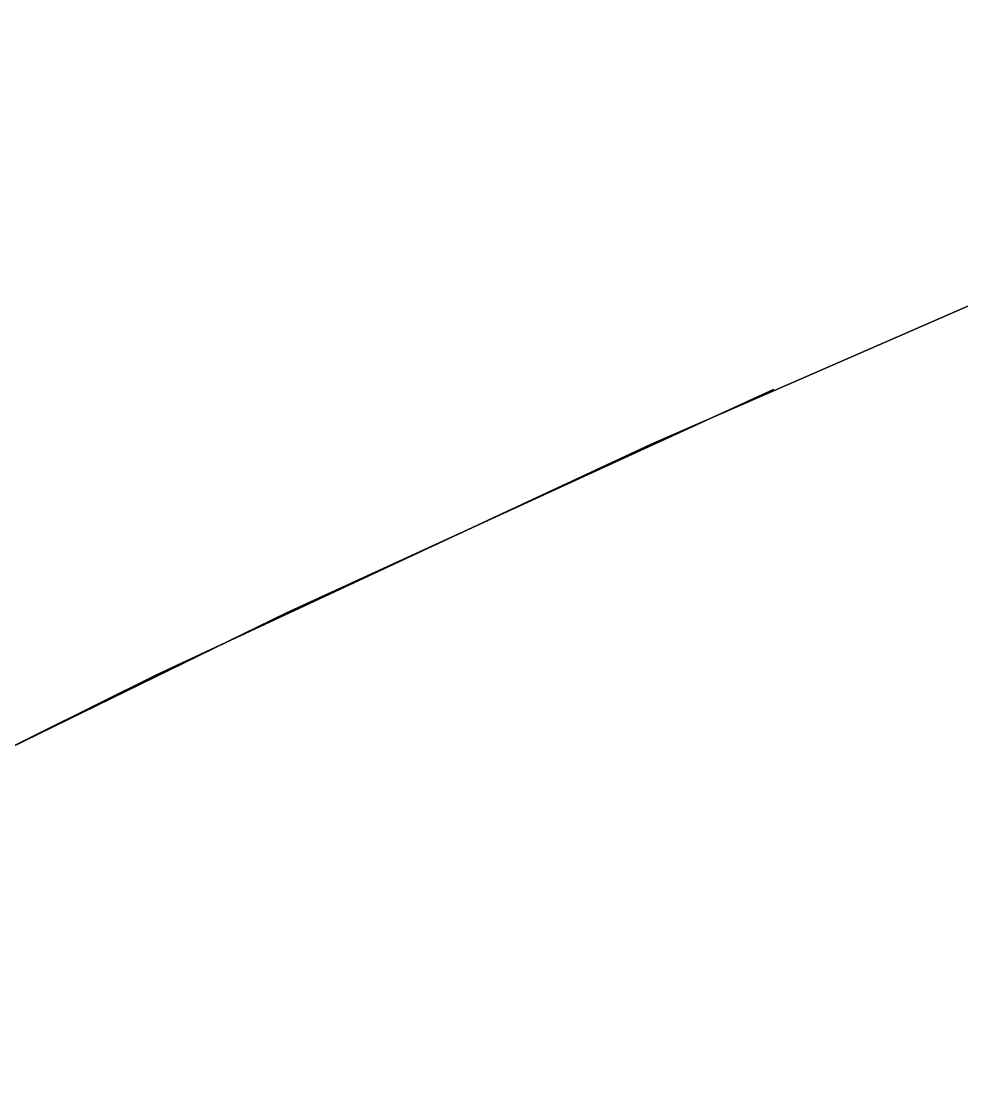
# Model space of a CAD drawing. Header units: metres. Extents: x -20 to 20, y -20 to 20.
# Drawn here: x -8.801 to -7.941, y 17.635 to 18.617 of the extents above; entities that cross this region are included whole.
import ezdxf

# ---------------------------------------------------------------- set-up
doc = ezdxf.new("R2010")
doc.units = ezdxf.units.M

msp = doc.modelspace()

# ---------------------------------------------------------------- meshes
at = {"layer": '10', "color": 2}
mesh = msp.add_polyface(dxfattribs=at)
corners = [(-8.11317, 18.28049, 13), (-8.5588, 18.07614, 13), (-8.11317, 18.28049, 13.5), (-8.5588, 18.07614, 13.5), (-8.11317, 18.28049, 14), (-8.5588, 18.07614, 14), (-8.11317, 18.28049, 14.5), (-8.5588, 18.07614, 14.5), (-8.11317, 18.28049, 15), (-8.5588, 18.07614, 15), (-8.11317, 18.28049, 15.5), (-8.5588, 18.07614, 15.5), (-8.11317, 18.28049, 16), (-8.5588, 18.07614, 16), (-8.11317, 18.28049, 16.5), (-7.7687, 18.42952, 17), (-7.7687, 18.42952, 17.5), (-7.30682, 18.61747, 17.5), (-8.22574, 18.23012, 17), (-8.22574, 18.23012, 17.5), (-7.7687, 18.42952, 18), (-7.30682, 18.61747, 18), (-8.22574, 18.23012, 18), (-7.7687, 18.42952, 18.5), (-7.30682, 18.61747, 18.5), (-8.22574, 18.23012, 18.5), (-7.7687, 18.42952, 19), (-7.30682, 18.61747, 19), (-8.22574, 18.23012, 19), (-7.7687, 18.42952, 19.5), (-7.30682, 18.61747, 19.5), (-8.22574, 18.23012, 19.5), (-7.7687, 18.42952, 20), (-7.30682, 18.61747, 20), (-8.22574, 18.23012, 20), (-7.7687, 18.42952, -20), (-8.22574, 18.23012, -20), (-7.7687, 18.42952, -19.5), (-8.22574, 18.23012, -19.5), (-7.7687, 18.42952, -19), (-8.22574, 18.23012, -19), (-7.7687, 18.42952, -18.5), (-8.22574, 18.23012, -18.5), (-7.7687, 18.42952, -18), (-8.22574, 18.23012, -18), (-7.7687, 18.42952, -17.5), (-8.22574, 18.23012, -17.5), (-7.7687, 18.42952, -17), (-8.22574, 18.23012, -17)]
mesh.append_faces([[corners[k] for k in face] for face in [(0, 1, 2), (2, 3, 4), (4, 5, 6), (6, 7, 8), (8, 9, 10), (10, 11, 12), (12, 13, 14), (15, 16, 17), (15, 18, 16), (18, 19, 16), (16, 20, 21), (16, 19, 20), (19, 22, 20), (20, 23, 24), (20, 22, 23), (22, 25, 23), (23, 26, 27), (23, 25, 26), (25, 28, 26), (26, 29, 30), (26, 28, 29), (28, 31, 29), (29, 32, 33), (29, 31, 32), (31, 34, 32), (35, 36, 37), (36, 38, 37), (37, 38, 39), (38, 40, 39), (39, 40, 41), (40, 42, 41), (41, 42, 43), (42, 44, 43), (43, 44, 45), (44, 46, 45), (45, 46, 47), (46, 48, 47)]], dxfattribs={"color": 2})
mesh = msp.add_polyface(dxfattribs=at)
corners = [(-8.5588, 18.07614, -16.5), (-8.5588, 18.07614, -16), (-8.11317, 18.28049, -16), (-8.5588, 18.07614, -15.5), (-8.11317, 18.28049, -15.5), (-8.5588, 18.07614, -15), (-8.11317, 18.28049, -15), (-8.5588, 18.07614, -14.5), (-8.11317, 18.28049, -14.5), (-8.5588, 18.07614, -14), (-8.11317, 18.28049, -14), (-8.5588, 18.07614, -13.5), (-8.11317, 18.28049, -13.5), (-8.5588, 18.07614, -13), (-8.11317, 18.28049, -13), (-8.5588, 18.07614, -12.5), (-8.11317, 18.28049, -12.5), (-8.5588, 18.07614, -12), (-8.11317, 18.28049, -12), (-8.5588, 18.07614, -11.5), (-8.11317, 18.28049, -11.5), (-8.5588, 18.07614, -11), (-8.11317, 18.28049, -11), (-8.5588, 18.07614, -10.5), (-8.11317, 18.28049, -10.5), (-8.5588, 18.07614, -10), (-8.11317, 18.28049, -10), (-8.5588, 18.07614, -9.5), (-8.11317, 18.28049, -9.5), (-8.5588, 18.07614, -9), (-8.11317, 18.28049, -9), (-8.5588, 18.07614, -8.5), (-8.11317, 18.28049, -8.5), (-8.5588, 18.07614, -8), (-8.11317, 18.28049, -8), (-8.5588, 18.07614, -7.5), (-8.11317, 18.28049, -7.5), (-8.5588, 18.07614, -7), (-8.11317, 18.28049, -7), (-8.5588, 18.07614, -6.5), (-8.11317, 18.28049, -6.5), (-8.5588, 18.07614, -6), (-8.11317, 18.28049, -6), (-8.5588, 18.07614, -5.5), (-8.11317, 18.28049, -5.5), (-8.5588, 18.07614, -5), (-8.11317, 18.28049, -5), (-8.5588, 18.07614, -4.5), (-8.11317, 18.28049, -4.5), (-8.5588, 18.07614, -4), (-8.11317, 18.28049, -4), (-8.5588, 18.07614, -3.5), (-8.11317, 18.28049, -3.5), (-8.67767, 18.01938, 17.5), (-8.67767, 18.01938, 18), (-8.22574, 18.23012, 18), (-8.67767, 18.01938, 18.5), (-8.22574, 18.23012, 18.5), (-8.67767, 18.01938, 19), (-8.22574, 18.23012, 19), (-8.67767, 18.01938, 19.5), (-8.22574, 18.23012, 19.5), (-8.67767, 18.01938, 20), (-8.22574, 18.23012, 20), (-8.67767, 18.01938, -20), (-8.67767, 18.01938, -19.5), (-8.22574, 18.23012, -19.5), (-8.67767, 18.01938, -19), (-8.22574, 18.23012, -19), (-8.67767, 18.01938, -18.5), (-8.22574, 18.23012, -18.5), (-8.67767, 18.01938, -18), (-8.22574, 18.23012, -18), (-8.67767, 18.01938, -17.5), (-8.22574, 18.23012, -17.5), (-8.67767, 18.01938, -17), (-8.22574, 18.23012, -17)]
mesh.append_faces([[corners[k] for k in face] for face in [(0, 1, 2), (1, 3, 4), (3, 5, 6), (5, 7, 8), (7, 9, 10), (9, 11, 12), (11, 13, 14), (13, 15, 16), (15, 17, 18), (17, 19, 20), (19, 21, 22), (21, 23, 24), (23, 25, 26), (25, 27, 28), (27, 29, 30), (29, 31, 32), (31, 33, 34), (33, 35, 36), (35, 37, 38), (37, 39, 40), (39, 41, 42), (41, 43, 44), (43, 45, 46), (45, 47, 48), (47, 49, 50), (49, 51, 52), (53, 54, 55), (54, 56, 57), (56, 58, 59), (58, 60, 61), (60, 62, 63), (64, 65, 66), (65, 67, 68), (67, 69, 70), (69, 71, 72), (71, 73, 74), (73, 75, 76)]], dxfattribs={"color": 2})
mesh = msp.add_polyface(dxfattribs=at)
corners = [(-8.11317, 18.28049, -16.5), (-8.5588, 18.07614, -16.5), (-8.11317, 18.28049, -16), (-8.5588, 18.07614, -16), (-8.11317, 18.28049, -15.5), (-8.5588, 18.07614, -15.5), (-8.11317, 18.28049, -15), (-8.5588, 18.07614, -15), (-8.11317, 18.28049, -14.5), (-8.5588, 18.07614, -14.5), (-8.11317, 18.28049, -14), (-8.5588, 18.07614, -14), (-8.11317, 18.28049, -13.5), (-8.5588, 18.07614, -13.5), (-8.11317, 18.28049, -13), (-8.5588, 18.07614, -13), (-8.11317, 18.28049, -12.5), (-8.5588, 18.07614, -12.5), (-8.11317, 18.28049, -12), (-8.5588, 18.07614, -12), (-8.11317, 18.28049, -11.5), (-8.5588, 18.07614, -11.5), (-8.11317, 18.28049, -11), (-8.5588, 18.07614, -11), (-8.11317, 18.28049, -10.5), (-8.5588, 18.07614, -10.5), (-8.11317, 18.28049, -10), (-8.5588, 18.07614, -10), (-8.11317, 18.28049, -9.5), (-8.5588, 18.07614, -9.5), (-8.11317, 18.28049, -9), (-8.5588, 18.07614, -9), (-8.11317, 18.28049, -8.5), (-8.5588, 18.07614, -8.5), (-8.11317, 18.28049, -8), (-8.5588, 18.07614, -8), (-8.11317, 18.28049, -7.5), (-8.5588, 18.07614, -7.5), (-8.11317, 18.28049, -7), (-8.5588, 18.07614, -7), (-8.11317, 18.28049, -6.5), (-8.5588, 18.07614, -6.5), (-8.11317, 18.28049, -6), (-8.5588, 18.07614, -6), (-8.11317, 18.28049, -5.5), (-8.5588, 18.07614, 15), (-8.5588, 18.07614, 15.5), (-8.11317, 18.28049, 15.5), (-8.5588, 18.07614, 16), (-8.11317, 18.28049, 16), (-8.5588, 18.07614, 16.5), (-8.11317, 18.28049, 16.5), (-8.22574, 18.23012, 17), (-8.67767, 18.01938, 17), (-8.22574, 18.23012, 17.5), (-8.67767, 18.01938, 17.5), (-8.22574, 18.23012, 18), (-8.67767, 18.01938, 18), (-8.22574, 18.23012, 18.5), (-8.67767, 18.01938, 18.5), (-8.22574, 18.23012, 19), (-8.67767, 18.01938, 19), (-8.22574, 18.23012, 19.5), (-8.67767, 18.01938, 19.5), (-8.22574, 18.23012, 20), (-8.22574, 18.23012, -20), (-8.67767, 18.01938, -20), (-8.22574, 18.23012, -19.5), (-8.67767, 18.01938, -19.5), (-8.22574, 18.23012, -19), (-8.67767, 18.01938, -19), (-8.22574, 18.23012, -18.5), (-8.67767, 18.01938, -18.5), (-8.22574, 18.23012, -18), (-8.67767, 18.01938, -18), (-8.22574, 18.23012, -17.5), (-8.67767, 18.01938, -17.5), (-8.22574, 18.23012, -17)]
mesh.append_faces([[corners[k] for k in face] for face in [(0, 1, 2), (2, 3, 4), (4, 5, 6), (6, 7, 8), (8, 9, 10), (10, 11, 12), (12, 13, 14), (14, 15, 16), (16, 17, 18), (18, 19, 20), (20, 21, 22), (22, 23, 24), (24, 25, 26), (26, 27, 28), (28, 29, 30), (30, 31, 32), (32, 33, 34), (34, 35, 36), (36, 37, 38), (38, 39, 40), (40, 41, 42), (42, 43, 44), (45, 46, 47), (46, 48, 49), (48, 50, 51), (52, 53, 54), (54, 55, 56), (56, 57, 58), (58, 59, 60), (60, 61, 62), (62, 63, 64), (65, 66, 67), (67, 68, 69), (69, 70, 71), (71, 72, 73), (73, 74, 75), (75, 76, 77)]], dxfattribs={"color": 2})
mesh = msp.add_polyface(dxfattribs=at)
corners = [(-8.5588, 18.07614, -3.5), (-8.5588, 18.07614, -3), (-8.11317, 18.28049, -3), (-8.5588, 18.07614, -2.5), (-8.11317, 18.28049, -2.5), (-8.5588, 18.07614, -2), (-8.11317, 18.28049, -2), (-8.5588, 18.07614, -1.5), (-8.11317, 18.28049, -1.5), (-8.5588, 18.07614, -1), (-8.11317, 18.28049, -1), (-8.5588, 18.07614, -0.5), (-8.11317, 18.28049, -0.5), (-8.5588, 18.07614), (-8.11317, 18.28049), (-8.5588, 18.07614, 0.5), (-8.11317, 18.28049, 0.5), (-8.5588, 18.07614, 1), (-8.11317, 18.28049, 1), (-8.5588, 18.07614, 1.5), (-8.11317, 18.28049, 1.5), (-8.5588, 18.07614, 2), (-8.11317, 18.28049, 2), (-8.5588, 18.07614, 2.5), (-8.11317, 18.28049, 2.5), (-8.5588, 18.07614, 3), (-8.11317, 18.28049, 3), (-8.5588, 18.07614, 3.5), (-8.11317, 18.28049, 3.5), (-8.5588, 18.07614, 4), (-8.11317, 18.28049, 4), (-8.5588, 18.07614, 4.5), (-8.11317, 18.28049, 4.5), (-8.5588, 18.07614, 5), (-8.11317, 18.28049, 5), (-8.5588, 18.07614, 5.5), (-8.11317, 18.28049, 5.5), (-8.5588, 18.07614, 6), (-8.11317, 18.28049, 6), (-8.5588, 18.07614, 6.5), (-8.11317, 18.28049, 6.5), (-8.5588, 18.07614, 7), (-8.11317, 18.28049, 7), (-8.5588, 18.07614, 7.5), (-8.11317, 18.28049, 7.5), (-8.5588, 18.07614, 8), (-8.11317, 18.28049, 8), (-8.5588, 18.07614, 8.5), (-8.11317, 18.28049, 8.5), (-8.5588, 18.07614, 9), (-8.11317, 18.28049, 9), (-8.5588, 18.07614, 9.5), (-8.11317, 18.28049, 9.5), (-8.5588, 18.07614, 10), (-8.11317, 18.28049, 10), (-8.5588, 18.07614, 10.5), (-8.11317, 18.28049, 10.5), (-8.5588, 18.07614, 11), (-8.11317, 18.28049, 11), (-8.5588, 18.07614, 11.5), (-8.11317, 18.28049, 11.5), (-8.5588, 18.07614, 12), (-8.11317, 18.28049, 12), (-8.5588, 18.07614, 12.5), (-8.11317, 18.28049, 12.5), (-8.5588, 18.07614, 13), (-8.11317, 18.28049, 13), (-8.5588, 18.07614, 13.5), (-8.11317, 18.28049, 13.5), (-8.5588, 18.07614, 14), (-8.11317, 18.28049, 14), (-8.5588, 18.07614, 14.5), (-8.11317, 18.28049, 14.5), (-8.5588, 18.07614, 15), (-8.11317, 18.28049, 15)]
mesh.append_faces([[corners[k] for k in face] for face in [(0, 1, 2), (1, 3, 4), (3, 5, 6), (5, 7, 8), (7, 9, 10), (9, 11, 12), (11, 13, 14), (13, 15, 16), (15, 17, 18), (17, 19, 20), (19, 21, 22), (21, 23, 24), (23, 25, 26), (25, 27, 28), (27, 29, 30), (29, 31, 32), (31, 33, 34), (33, 35, 36), (35, 37, 38), (37, 39, 40), (39, 41, 42), (41, 43, 44), (43, 45, 46), (45, 47, 48), (47, 49, 50), (49, 51, 52), (51, 53, 54), (53, 55, 56), (55, 57, 58), (57, 59, 60), (59, 61, 62), (61, 63, 64), (63, 65, 66), (65, 67, 68), (67, 69, 70), (69, 71, 72), (71, 73, 74)]], dxfattribs={"color": 2})
mesh = msp.add_polyface(dxfattribs=at)
corners = [(-8.11317, 18.28049, -5.5), (-8.5588, 18.07614, -5.5), (-8.11317, 18.28049, -5), (-8.5588, 18.07614, -5), (-8.11317, 18.28049, -4.5), (-8.5588, 18.07614, -4.5), (-8.11317, 18.28049, -4), (-8.5588, 18.07614, -4), (-8.11317, 18.28049, -3.5), (-8.5588, 18.07614, -3.5), (-8.11317, 18.28049, -3), (-8.5588, 18.07614, -3), (-8.11317, 18.28049, -2.5), (-8.5588, 18.07614, -2.5), (-8.11317, 18.28049, -2), (-8.5588, 18.07614, -2), (-8.11317, 18.28049, -1.5), (-8.5588, 18.07614, -1.5), (-8.11317, 18.28049, -1), (-8.5588, 18.07614, -1), (-8.11317, 18.28049, -0.5), (-8.5588, 18.07614, -0.5), (-8.11317, 18.28049), (-8.5588, 18.07614), (-8.11317, 18.28049, 0.5), (-8.5588, 18.07614, 0.5), (-8.11317, 18.28049, 1), (-8.5588, 18.07614, 1), (-8.11317, 18.28049, 1.5), (-8.5588, 18.07614, 1.5), (-8.11317, 18.28049, 2), (-8.5588, 18.07614, 2), (-8.11317, 18.28049, 2.5), (-8.5588, 18.07614, 2.5), (-8.11317, 18.28049, 3), (-8.5588, 18.07614, 3), (-8.11317, 18.28049, 3.5), (-8.5588, 18.07614, 3.5), (-8.11317, 18.28049, 4), (-8.5588, 18.07614, 4), (-8.11317, 18.28049, 4.5), (-8.5588, 18.07614, 4.5), (-8.11317, 18.28049, 5), (-8.5588, 18.07614, 5), (-8.11317, 18.28049, 5.5), (-8.5588, 18.07614, 5.5), (-8.11317, 18.28049, 6), (-8.5588, 18.07614, 6), (-8.11317, 18.28049, 6.5), (-8.5588, 18.07614, 6.5), (-8.11317, 18.28049, 7), (-8.5588, 18.07614, 7), (-8.11317, 18.28049, 7.5), (-8.5588, 18.07614, 7.5), (-8.11317, 18.28049, 8), (-8.5588, 18.07614, 8), (-8.11317, 18.28049, 8.5), (-8.5588, 18.07614, 8.5), (-8.11317, 18.28049, 9), (-8.5588, 18.07614, 9), (-8.11317, 18.28049, 9.5), (-8.5588, 18.07614, 9.5), (-8.11317, 18.28049, 10), (-8.5588, 18.07614, 10), (-8.11317, 18.28049, 10.5), (-8.5588, 18.07614, 10.5), (-8.11317, 18.28049, 11), (-8.5588, 18.07614, 11), (-8.11317, 18.28049, 11.5), (-8.5588, 18.07614, 11.5), (-8.11317, 18.28049, 12), (-8.5588, 18.07614, 12), (-8.11317, 18.28049, 12.5), (-8.5588, 18.07614, 12.5), (-8.11317, 18.28049, 13)]
mesh.append_faces([[corners[k] for k in face] for face in [(0, 1, 2), (2, 3, 4), (4, 5, 6), (6, 7, 8), (8, 9, 10), (10, 11, 12), (12, 13, 14), (14, 15, 16), (16, 17, 18), (18, 19, 20), (20, 21, 22), (22, 23, 24), (24, 25, 26), (26, 27, 28), (28, 29, 30), (30, 31, 32), (32, 33, 34), (34, 35, 36), (36, 37, 38), (38, 39, 40), (40, 41, 42), (42, 43, 44), (44, 45, 46), (46, 47, 48), (48, 49, 50), (50, 51, 52), (52, 53, 54), (54, 55, 56), (56, 57, 58), (58, 59, 60), (60, 61, 62), (62, 63, 64), (64, 65, 66), (66, 67, 68), (68, 69, 70), (70, 71, 72), (72, 73, 74)]], dxfattribs={"color": 2})
mesh = msp.add_polyface(dxfattribs=at)
corners = [(-8.5588, 18.07614, -1.5), (-8.99929, 17.86093, -1.5), (-8.5588, 18.07614, -1), (-8.99929, 17.86093, -1), (-8.5588, 18.07614, -0.5), (-8.99929, 17.86093, -0.5), (-8.5588, 18.07614), (-8.99929, 17.86093), (-8.5588, 18.07614, 0.5), (-8.99929, 17.86093, 0.5), (-8.5588, 18.07614, 1), (-8.99929, 17.86093, 1), (-8.5588, 18.07614, 1.5), (-8.99929, 17.86093, 1.5), (-8.5588, 18.07614, 2), (-8.99929, 17.86093, 2), (-8.5588, 18.07614, 2.5), (-8.99929, 17.86093, 2.5), (-8.5588, 18.07614, 3), (-8.99929, 17.86093, 3), (-8.5588, 18.07614, 3.5), (-8.99929, 17.86093, 3.5), (-8.5588, 18.07614, 4), (-8.99929, 17.86093, 4), (-8.5588, 18.07614, 4.5), (-8.99929, 17.86093, 4.5), (-8.5588, 18.07614, 5), (-8.99929, 17.86093, 5), (-8.5588, 18.07614, 5.5), (-8.99929, 17.86093, 5.5), (-8.5588, 18.07614, 6), (-8.99929, 17.86093, 6), (-8.5588, 18.07614, 6.5), (-8.99929, 17.86093, 6.5), (-8.5588, 18.07614, 7), (-8.99929, 17.86093, 7), (-8.5588, 18.07614, 7.5), (-8.99929, 17.86093, 7.5), (-8.5588, 18.07614, 8), (-8.99929, 17.86093, 8), (-8.5588, 18.07614, 8.5), (-8.99929, 17.86093, 8.5), (-8.5588, 18.07614, 9), (-8.99929, 17.86093, 9), (-8.5588, 18.07614, 9.5), (-8.99929, 17.86093, 9.5), (-8.5588, 18.07614, 10), (-8.99929, 17.86093, 10), (-8.5588, 18.07614, 10.5), (-8.99929, 17.86093, 10.5), (-8.5588, 18.07614, 11), (-8.99929, 17.86093, 11), (-8.5588, 18.07614, 11.5), (-8.99929, 17.86093, 11.5), (-8.5588, 18.07614, 12), (-8.99929, 17.86093, 12), (-8.5588, 18.07614, 12.5), (-8.99929, 17.86093, 12.5), (-8.5588, 18.07614, 13), (-8.99929, 17.86093, 13), (-8.5588, 18.07614, 13.5), (-8.99929, 17.86093, 13.5), (-8.5588, 18.07614, 14), (-8.99929, 17.86093, 14), (-8.5588, 18.07614, 14.5), (-8.99929, 17.86093, 14.5), (-8.5588, 18.07614, 15), (-8.99929, 17.86093, 15), (-8.5588, 18.07614, 15.5), (-8.99929, 17.86093, 15.5), (-8.5588, 18.07614, 16), (-8.99929, 17.86093, 16), (-8.5588, 18.07614, 16.5), (-8.67767, 18.01938, 17), (-8.67767, 18.01938, 17.5), (-8.22574, 18.23012, 17.5)]
mesh.append_faces([[corners[k] for k in face] for face in [(0, 1, 2), (2, 3, 4), (4, 5, 6), (6, 7, 8), (8, 9, 10), (10, 11, 12), (12, 13, 14), (14, 15, 16), (16, 17, 18), (18, 19, 20), (20, 21, 22), (22, 23, 24), (24, 25, 26), (26, 27, 28), (28, 29, 30), (30, 31, 32), (32, 33, 34), (34, 35, 36), (36, 37, 38), (38, 39, 40), (40, 41, 42), (42, 43, 44), (44, 45, 46), (46, 47, 48), (48, 49, 50), (50, 51, 52), (52, 53, 54), (54, 55, 56), (56, 57, 58), (58, 59, 60), (60, 61, 62), (62, 63, 64), (64, 65, 66), (66, 67, 68), (68, 69, 70), (70, 71, 72), (73, 74, 75)]], dxfattribs={"color": 2})
mesh = msp.add_polyface(dxfattribs=at)
corners = [(-8.99929, 17.86093, -16.5), (-8.99929, 17.86093, -16), (-8.5588, 18.07614, -16), (-8.99929, 17.86093, -15.5), (-8.5588, 18.07614, -15.5), (-8.99929, 17.86093, -15), (-8.5588, 18.07614, -15), (-8.99929, 17.86093, -14.5), (-8.5588, 18.07614, -14.5), (-8.99929, 17.86093, -14), (-8.5588, 18.07614, -14), (-8.99929, 17.86093, -13.5), (-8.5588, 18.07614, -13.5), (-8.99929, 17.86093, -13), (-8.5588, 18.07614, -13), (-8.99929, 17.86093, -12.5), (-8.5588, 18.07614, -12.5), (-8.99929, 17.86093, -12), (-8.5588, 18.07614, -12), (-8.99929, 17.86093, -11.5), (-8.5588, 18.07614, -11.5), (-8.99929, 17.86093, -11), (-8.5588, 18.07614, -11), (-8.99929, 17.86093, -10.5), (-8.5588, 18.07614, -10.5), (-8.99929, 17.86093, -10), (-8.5588, 18.07614, -10), (-8.99929, 17.86093, -9.5), (-8.5588, 18.07614, -9.5), (-8.99929, 17.86093, -9), (-8.5588, 18.07614, -9), (-8.99929, 17.86093, -8.5), (-8.5588, 18.07614, -8.5), (-8.99929, 17.86093, -8), (-8.5588, 18.07614, -8), (-8.99929, 17.86093, -7.5), (-8.5588, 18.07614, -7.5), (-8.99929, 17.86093, -7), (-8.5588, 18.07614, -7), (-8.99929, 17.86093, -6.5), (-8.5588, 18.07614, -6.5), (-8.99929, 17.86093, -6), (-8.5588, 18.07614, -6), (-8.99929, 17.86093, -5.5), (-8.5588, 18.07614, -5.5), (-8.99929, 17.86093, -5), (-8.5588, 18.07614, -5), (-8.99929, 17.86093, -4.5), (-8.5588, 18.07614, -4.5), (-8.99929, 17.86093, -4), (-8.5588, 18.07614, -4), (-8.99929, 17.86093, -3.5), (-8.5588, 18.07614, -3.5), (-8.99929, 17.86093, -3), (-8.5588, 18.07614, -3), (-8.99929, 17.86093, -2.5), (-8.5588, 18.07614, -2.5), (-8.99929, 17.86093, -2), (-8.5588, 18.07614, -2), (-8.99929, 17.86093, -1.5), (-8.5588, 18.07614, -1.5), (-8.99929, 17.86093, -1), (-8.5588, 18.07614, -1), (-8.99929, 17.86093, -0.5), (-8.5588, 18.07614, -0.5), (-8.99929, 17.86093), (-8.5588, 18.07614), (-8.99929, 17.86093, 0.5), (-8.5588, 18.07614, 0.5), (-8.99929, 17.86093, 1), (-8.5588, 18.07614, 1), (-9.12421, 17.79744, -18), (-9.12421, 17.79744, -17.5), (-8.67767, 18.01938, -17.5), (-9.12421, 17.79744, -17), (-8.67767, 18.01938, -17)]
mesh.append_faces([[corners[k] for k in face] for face in [(0, 1, 2), (1, 3, 4), (3, 5, 6), (5, 7, 8), (7, 9, 10), (9, 11, 12), (11, 13, 14), (13, 15, 16), (15, 17, 18), (17, 19, 20), (19, 21, 22), (21, 23, 24), (23, 25, 26), (25, 27, 28), (27, 29, 30), (29, 31, 32), (31, 33, 34), (33, 35, 36), (35, 37, 38), (37, 39, 40), (39, 41, 42), (41, 43, 44), (43, 45, 46), (45, 47, 48), (47, 49, 50), (49, 51, 52), (51, 53, 54), (53, 55, 56), (55, 57, 58), (57, 59, 60), (59, 61, 62), (61, 63, 64), (63, 65, 66), (65, 67, 68), (67, 69, 70), (71, 72, 73), (72, 74, 75)]], dxfattribs={"color": 2})
mesh = msp.add_polyface(dxfattribs=at)
corners = [(-8.99929, 17.86093, 1), (-8.99929, 17.86093, 1.5), (-8.5588, 18.07614, 1.5), (-8.99929, 17.86093, 2), (-8.5588, 18.07614, 2), (-8.99929, 17.86093, 2.5), (-8.5588, 18.07614, 2.5), (-8.99929, 17.86093, 3), (-8.5588, 18.07614, 3), (-8.99929, 17.86093, 3.5), (-8.5588, 18.07614, 3.5), (-8.99929, 17.86093, 4), (-8.5588, 18.07614, 4), (-8.99929, 17.86093, 4.5), (-8.5588, 18.07614, 4.5), (-8.99929, 17.86093, 5), (-8.5588, 18.07614, 5), (-8.99929, 17.86093, 5.5), (-8.5588, 18.07614, 5.5), (-8.99929, 17.86093, 6), (-8.5588, 18.07614, 6), (-8.99929, 17.86093, 6.5), (-8.5588, 18.07614, 6.5), (-8.99929, 17.86093, 7), (-8.5588, 18.07614, 7), (-8.99929, 17.86093, 7.5), (-8.5588, 18.07614, 7.5), (-8.99929, 17.86093, 8), (-8.5588, 18.07614, 8), (-8.99929, 17.86093, 8.5), (-8.5588, 18.07614, 8.5), (-8.99929, 17.86093, 9), (-8.5588, 18.07614, 9), (-8.99929, 17.86093, 9.5), (-8.5588, 18.07614, 9.5), (-8.99929, 17.86093, 10), (-8.5588, 18.07614, 10), (-8.99929, 17.86093, 10.5), (-8.5588, 18.07614, 10.5), (-8.99929, 17.86093, 11), (-8.5588, 18.07614, 11), (-8.99929, 17.86093, 11.5), (-8.5588, 18.07614, 11.5), (-8.99929, 17.86093, 12), (-8.5588, 18.07614, 12), (-8.99929, 17.86093, 12.5), (-8.5588, 18.07614, 12.5), (-8.99929, 17.86093, 13), (-8.5588, 18.07614, 13), (-8.99929, 17.86093, 13.5), (-8.5588, 18.07614, 13.5), (-8.99929, 17.86093, 14), (-8.5588, 18.07614, 14), (-8.99929, 17.86093, 14.5), (-8.5588, 18.07614, 14.5), (-8.99929, 17.86093, 15), (-8.5588, 18.07614, 15), (-8.99929, 17.86093, 15.5), (-8.5588, 18.07614, 15.5), (-8.99929, 17.86093, 16), (-8.5588, 18.07614, 16), (-8.99929, 17.86093, 16.5), (-8.5588, 18.07614, 16.5), (-8.67767, 18.01938, 17), (-9.12421, 17.79744, 17), (-8.67767, 18.01938, 17.5), (-9.12421, 17.79744, 17.5), (-8.67767, 18.01938, 18), (-9.12421, 17.79744, 18), (-8.67767, 18.01938, 18.5), (-9.12421, 17.79744, 18.5), (-8.67767, 18.01938, 19), (-9.12421, 17.79744, 19), (-8.67767, 18.01938, 19.5)]
mesh.append_faces([[corners[k] for k in face] for face in [(0, 1, 2), (1, 3, 4), (3, 5, 6), (5, 7, 8), (7, 9, 10), (9, 11, 12), (11, 13, 14), (13, 15, 16), (15, 17, 18), (17, 19, 20), (19, 21, 22), (21, 23, 24), (23, 25, 26), (25, 27, 28), (27, 29, 30), (29, 31, 32), (31, 33, 34), (33, 35, 36), (35, 37, 38), (37, 39, 40), (39, 41, 42), (41, 43, 44), (43, 45, 46), (45, 47, 48), (47, 49, 50), (49, 51, 52), (51, 53, 54), (53, 55, 56), (55, 57, 58), (57, 59, 60), (59, 61, 62), (63, 64, 65), (65, 66, 67), (67, 68, 69), (69, 70, 71), (71, 72, 73)]], dxfattribs={"color": 2})
mesh = msp.add_polyface(dxfattribs=at)
corners = [(-8.5588, 18.07614, -16.5), (-8.99929, 17.86093, -16.5), (-8.5588, 18.07614, -16), (-8.99929, 17.86093, -16), (-8.5588, 18.07614, -15.5), (-8.99929, 17.86093, -15.5), (-8.5588, 18.07614, -15), (-8.99929, 17.86093, -15), (-8.5588, 18.07614, -14.5), (-8.99929, 17.86093, -14.5), (-8.5588, 18.07614, -14), (-8.99929, 17.86093, -14), (-8.5588, 18.07614, -13.5), (-8.99929, 17.86093, -13.5), (-8.5588, 18.07614, -13), (-8.99929, 17.86093, -13), (-8.5588, 18.07614, -12.5), (-8.99929, 17.86093, -12.5), (-8.5588, 18.07614, -12), (-8.99929, 17.86093, -12), (-8.5588, 18.07614, -11.5), (-8.99929, 17.86093, -11.5), (-8.5588, 18.07614, -11), (-8.99929, 17.86093, -11), (-8.5588, 18.07614, -10.5), (-8.99929, 17.86093, -10.5), (-8.5588, 18.07614, -10), (-8.99929, 17.86093, -10), (-8.5588, 18.07614, -9.5), (-8.99929, 17.86093, -9.5), (-8.5588, 18.07614, -9), (-8.99929, 17.86093, -9), (-8.5588, 18.07614, -8.5), (-8.99929, 17.86093, -8.5), (-8.5588, 18.07614, -8), (-8.99929, 17.86093, -8), (-8.5588, 18.07614, -7.5), (-8.99929, 17.86093, -7.5), (-8.5588, 18.07614, -7), (-8.99929, 17.86093, -7), (-8.5588, 18.07614, -6.5), (-8.99929, 17.86093, -6.5), (-8.5588, 18.07614, -6), (-8.99929, 17.86093, -6), (-8.5588, 18.07614, -5.5), (-8.99929, 17.86093, -5.5), (-8.5588, 18.07614, -5), (-8.99929, 17.86093, -5), (-8.5588, 18.07614, -4.5), (-8.99929, 17.86093, -4.5), (-8.5588, 18.07614, -4), (-8.99929, 17.86093, -4), (-8.5588, 18.07614, -3.5), (-8.99929, 17.86093, -3.5), (-8.5588, 18.07614, -3), (-8.99929, 17.86093, -3), (-8.5588, 18.07614, -2.5), (-8.99929, 17.86093, -2.5), (-8.5588, 18.07614, -2), (-8.99929, 17.86093, -2), (-8.5588, 18.07614, -1.5), (-8.67767, 18.01938, 19.5), (-9.12421, 17.79744, 19.5), (-8.67767, 18.01938, 20), (-8.67767, 18.01938, -20), (-9.12421, 17.79744, -20), (-8.67767, 18.01938, -19.5), (-9.12421, 17.79744, -19.5), (-8.67767, 18.01938, -19), (-9.12421, 17.79744, -19), (-8.67767, 18.01938, -18.5), (-9.12421, 17.79744, -18.5), (-8.67767, 18.01938, -18), (-9.12421, 17.79744, -18), (-8.67767, 18.01938, -17.5), (-9.12421, 17.79744, -17.5), (-8.67767, 18.01938, -17)]
mesh.append_faces([[corners[k] for k in face] for face in [(0, 1, 2), (2, 3, 4), (4, 5, 6), (6, 7, 8), (8, 9, 10), (10, 11, 12), (12, 13, 14), (14, 15, 16), (16, 17, 18), (18, 19, 20), (20, 21, 22), (22, 23, 24), (24, 25, 26), (26, 27, 28), (28, 29, 30), (30, 31, 32), (32, 33, 34), (34, 35, 36), (36, 37, 38), (38, 39, 40), (40, 41, 42), (42, 43, 44), (44, 45, 46), (46, 47, 48), (48, 49, 50), (50, 51, 52), (52, 53, 54), (54, 55, 56), (56, 57, 58), (58, 59, 60), (61, 62, 63), (64, 65, 66), (66, 67, 68), (68, 69, 70), (70, 71, 72), (72, 73, 74), (74, 75, 76)]], dxfattribs={"color": 2})
mesh = msp.add_polyface(dxfattribs=at)
corners = [(-8.99929, 17.86093, 3), (-9.43437, 17.63498, 3), (-8.99929, 17.86093, 3.5), (-9.43437, 17.63498, 3.5), (-8.99929, 17.86093, 4), (-9.43437, 17.63498, 4), (-8.99929, 17.86093, 4.5), (-9.43437, 17.63498, 4.5), (-8.99929, 17.86093, 5), (-9.43437, 17.63498, 5), (-8.99929, 17.86093, 5.5), (-9.43437, 17.63498, 5.5), (-8.99929, 17.86093, 6), (-9.43437, 17.63498, 6), (-8.99929, 17.86093, 6.5), (-9.43437, 17.63498, 6.5), (-8.99929, 17.86093, 7), (-9.43437, 17.63498, 7), (-8.99929, 17.86093, 7.5), (-9.43437, 17.63498, 7.5), (-8.99929, 17.86093, 8), (-9.43437, 17.63498, 8), (-8.99929, 17.86093, 8.5), (-9.43437, 17.63498, 8.5), (-8.99929, 17.86093, 9), (-9.43437, 17.63498, 9), (-8.99929, 17.86093, 9.5), (-9.43437, 17.63498, 9.5), (-8.99929, 17.86093, 10), (-9.43437, 17.63498, 10), (-8.99929, 17.86093, 10.5), (-9.43437, 17.63498, 10.5), (-8.99929, 17.86093, 11), (-9.43437, 17.63498, 11), (-8.99929, 17.86093, 11.5), (-9.43437, 17.63498, 11.5), (-8.99929, 17.86093, 12), (-9.43437, 17.63498, 12), (-8.99929, 17.86093, 12.5), (-9.43437, 17.63498, 12.5), (-8.99929, 17.86093, 13), (-9.43437, 17.63498, 13), (-8.99929, 17.86093, 13.5), (-9.43437, 17.63498, 13.5), (-8.99929, 17.86093, 14), (-9.43437, 17.63498, 14), (-8.99929, 17.86093, 14.5), (-9.43437, 17.63498, 14.5), (-8.99929, 17.86093, 15), (-9.43437, 17.63498, 15), (-8.99929, 17.86093, 15.5), (-9.43437, 17.63498, 15.5), (-8.99929, 17.86093, 16), (-9.43437, 17.63498, 16), (-8.99929, 17.86093, 16.5), (-9.12421, 17.79744, 17), (-9.12421, 17.79744, 17.5), (-8.67767, 18.01938, 17.5), (-9.12421, 17.79744, 18), (-8.67767, 18.01938, 18), (-9.12421, 17.79744, 18.5), (-8.67767, 18.01938, 18.5), (-9.12421, 17.79744, 19), (-8.67767, 18.01938, 19), (-9.12421, 17.79744, 19.5), (-8.67767, 18.01938, 19.5), (-9.12421, 17.79744, 20), (-8.67767, 18.01938, 20), (-9.12421, 17.79744, -20), (-9.12421, 17.79744, -19.5), (-8.67767, 18.01938, -19.5), (-9.12421, 17.79744, -19), (-8.67767, 18.01938, -19), (-9.12421, 17.79744, -18.5), (-8.67767, 18.01938, -18.5), (-9.12421, 17.79744, -18), (-8.67767, 18.01938, -18)]
mesh.append_faces([[corners[k] for k in face] for face in [(0, 1, 2), (2, 3, 4), (4, 5, 6), (6, 7, 8), (8, 9, 10), (10, 11, 12), (12, 13, 14), (14, 15, 16), (16, 17, 18), (18, 19, 20), (20, 21, 22), (22, 23, 24), (24, 25, 26), (26, 27, 28), (28, 29, 30), (30, 31, 32), (32, 33, 34), (34, 35, 36), (36, 37, 38), (38, 39, 40), (40, 41, 42), (42, 43, 44), (44, 45, 46), (46, 47, 48), (48, 49, 50), (50, 51, 52), (52, 53, 54), (55, 56, 57), (56, 58, 59), (58, 60, 61), (60, 62, 63), (62, 64, 65), (64, 66, 67), (68, 69, 70), (69, 71, 72), (71, 73, 74), (73, 75, 76)]], dxfattribs={"color": 2})

doc.saveas('drawing.dxf')
